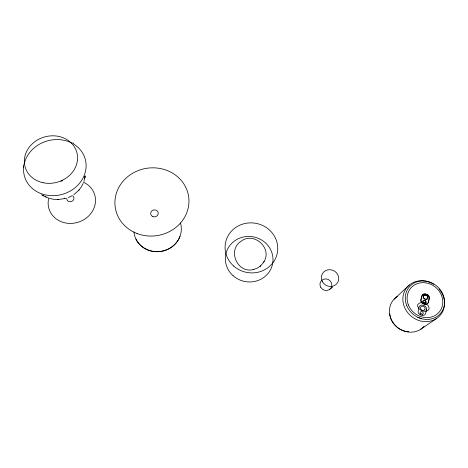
<?xml version="1.0" encoding="UTF-8"?>
<svg xmlns="http://www.w3.org/2000/svg" width="468" height="468" viewBox="0 0 468 468"><rect width="100%" height="100%" fill="white"/><g stroke="black" fill="none" stroke-linecap="round" stroke-linejoin="round"><path stroke-width="0.7" d="M23.406 167.743L23.494 164.707M84.919 177.085L85.006 176.43L83.965 181.291M85.229 175.886L84.603 178.489L84.913 177.29M423.382 303.17L423.429 302.977A0.684 0.614 40.2 0 1 424.213 302.574A0.684 0.614 40.2 0 1 424.704 303.387L424.856 303.422A1.644 1.474 40 0 0 425.956 301.363A1.644 1.474 40 0 0 423.54 300.585A1.644 1.474 40 0 0 423.581 303.007L423.382 303.17A1.638 1.474 40 0 1 423.341 300.748A1.638 1.474 40 0 1 425.757 301.527A1.638 1.474 40 0 1 424.657 303.58M423.581 303.007L423.628 302.819A0.684 0.614 40.2 0 1 424.412 302.416A0.684 0.614 40.2 0 1 424.909 303.229L424.856 303.422M83.152 183.438L81.251 187.036L79.069 189.949M264.051 261.559C272.417 247.859 253.516 231.233 240.997 241.324C227.144 250.076 237.399 273.762 253.287 269.562M260.618 265.906L263.806 261.998M263.695 262.197L264.163 261.355M73.862 194.606L78.723 190.341M78.612 190.464L79.186 189.815M394.167 299.14L409.301 285.012M253.194 269.586L256.803 268.416L260.208 266.263M260.062 266.386L260.77 265.777M329.694 289.394L332.584 287.176M426.939 299.064L427.319 298.783M424.201 295.267L423.669 295.688A2.071 1.86 39.4 0 0 423.23 297.502L423.832 298.502A2.597 2.328 39.4 0 0 426.319 299.304L427.477 298.642A2.071 1.86 39.4 0 0 427.91 296.823L427.307 295.823M423.827 295.548L424.821 295.021M420.826 329.168L436.685 318.427M72.054 195.747L68.17 197.613M426.951 299.005L426.524 299.146A2.597 2.334 39.4 0 1 424.037 298.338L423.435 297.344A2.071 1.86 39.4 0 1 423.862 295.519M424.195 295.326L424.616 295.191A2.597 2.334 39.5 0 1 427.103 295.992L427.705 296.987A2.071 1.86 39.5 0 1 427.278 298.806M66.128 198.327L58.161 199.573M64.174 198.268L64.765 198.145M421.861 302.58L419.62 302.977L417.959 304.352A3.241 2.919 40.5 0 0 417.585 305.838L418.655 308.418L421.387 310.477A8.301 7.47 40.2 0 0 423.458 311.15C425.418 311.542 428.056 311.173 428.922 309.108A3.247 2.919 40.8 0 0 429.097 307.944L428.279 305.774L426.524 304.083M49.415 198.333L53.136 199.222L57.622 199.579M57.435 199.579L58.336 199.573M421.13 318.597L421.674 318.749L417.924 317.368L418.445 317.608M48.069 197.882L45.835 196.934M41.529 194.77L45.495 196.771M45.197 196.63L46.127 197.075M42.763 195.255L43.963 195.969M72.534 142.863L73.809 143.752M23.4 166.228L23.406 167.526M73.757 144.156A31.567 27.752 -16.2 0 1 67.819 192.301A31.567 27.752 -16.2 0 1 23.616 167.731M24.143 164.104A31.567 27.752 -16.2 0 1 71.908 143.103M61.021 181.368A3.82 3.393 -16.9 0 1 62.566 180.683M72.78 195.87A3.627 3.247 -17.6 0 1 71.803 201.369A3.627 3.247 -17.6 0 1 66.784 198.584M83.281 182.122A23.915 21.446 -17.8 0 1 93.495 209.237A23.915 21.446 -17.8 0 1 64.18 222.663A23.915 21.446 -17.8 0 1 48.812 197.905M424.049 326.319A20.212 18.351 41.2 0 1 394.659 324.739A20.212 18.351 41.2 0 1 397.771 296.291M439.101 289.048A21.715 19.545 39.9 0 1 430.379 321.147A21.715 19.545 39.9 0 1 402.919 297.338A21.715 19.545 39.9 0 1 433.649 284.322M424.821 295.027A2.597 2.334 39.5 0 1 427.307 295.829M408.775 331.73A18.837 17.117 41.3 0 1 389.739 313.905M180.432 222.961A23.78 22.16 -9.7 0 1 161.829 251.252A23.78 22.16 -9.7 0 1 133.936 231.871M179.952 236.463A23.786 22.166 -9.7 0 1 158.523 251.661A23.786 22.166 -9.7 0 1 135.925 239.054M426.488 309.67L425.64 313.297A3.434 3.1 41.4 0 1 421.697 315.344L420.679 315.017A3.434 3.1 41.3 0 1 418.199 310.892L419.065 307.271A3.428 3.089 40.8 0 1 422.996 305.247L424.008 305.575A3.428 3.089 40.9 0 1 426.488 309.67M429.127 298.596L428.284 302.182A3.411 3.071 39.9 0 1 424.365 304.2L423.359 303.872A3.411 3.071 39.9 0 1 420.884 299.795L421.738 296.221A3.405 3.06 39.4 0 1 425.646 294.214L426.652 294.542A3.405 3.06 39.5 0 1 429.127 298.596M429.331 298.432L428.489 302.018A3.416 3.071 39.9 0 1 424.57 304.042L423.558 303.714A3.416 3.071 39.8 0 1 421.083 299.631L421.937 296.057A3.405 3.06 39.4 0 1 425.845 294.05L426.851 294.372A3.405 3.06 39.5 0 1 429.331 298.432M420.75 314.11L420.709 314.303A1.65 1.492 41.5 0 1 420.668 311.852A1.65 1.492 41.5 0 1 423.095 312.636A1.65 1.492 41.5 0 1 421.99 314.712L422.037 314.525A0.69 0.62 41.6 0 0 421.539 313.7A0.69 0.62 41.6 0 0 420.75 314.11M424.628 309.886L423.669 310.389A2.615 2.352 40.8 0 1 421.165 309.582L420.562 308.57A2.083 1.878 40.8 0 1 421.001 306.733L421.96 306.23A2.615 2.358 40.9 0 1 424.458 307.037L425.061 308.043A2.083 1.878 40.9 0 1 424.628 309.886M43.068 182.725A26.857 23.505 -15.9 0 0 76.904 152.697A26.857 23.505 -15.9 0 0 32.859 143.307A26.857 23.505 -15.9 0 0 43.068 182.725M406.721 305.505A20.475 18.41 39.8 0 0 440.441 313.554A20.475 18.41 39.8 0 0 427.67 281.455A20.475 18.41 39.8 0 0 406.721 305.505M408.406 304.966A18.574 16.702 39.8 0 0 438.996 312.291A18.574 16.702 39.8 0 0 427.43 283.163A18.574 16.702 39.8 0 0 408.406 304.966M233.163 275.769A23.886 22.727 11.6 0 0 272.475 264.443A23.886 22.727 11.6 0 0 241.892 237.375A23.886 22.727 11.6 0 0 233.163 275.769M233.76 266.099A26.395 24.968 11.3 0 0 277.173 253.644A26.395 24.968 11.3 0 0 243.313 223.915A26.395 24.968 11.3 0 0 233.76 266.099M322.575 281.906A8.822 8.248 30.5 0 0 337.603 282.672A8.822 8.248 30.5 0 0 330.01 269.708A8.822 8.248 30.5 0 0 322.575 281.906M320.65 287.176A6.084 5.715 31.3 0 0 331.016 287.995A6.084 5.715 31.3 0 0 326.061 278.893A6.084 5.715 31.3 0 0 320.65 287.176M137.042 233.514A37.089 34.059 -8.3 0 0 188.744 197.385A37.089 34.059 -8.3 0 0 130.022 174.938A37.089 34.059 -8.3 0 0 137.042 233.514M152.977 216.661A3.797 3.51 -8.8 0 0 158.219 212.876A3.797 3.51 -8.8 0 0 152.17 210.641A3.797 3.51 -8.8 0 0 152.977 216.661"/></g></svg>
